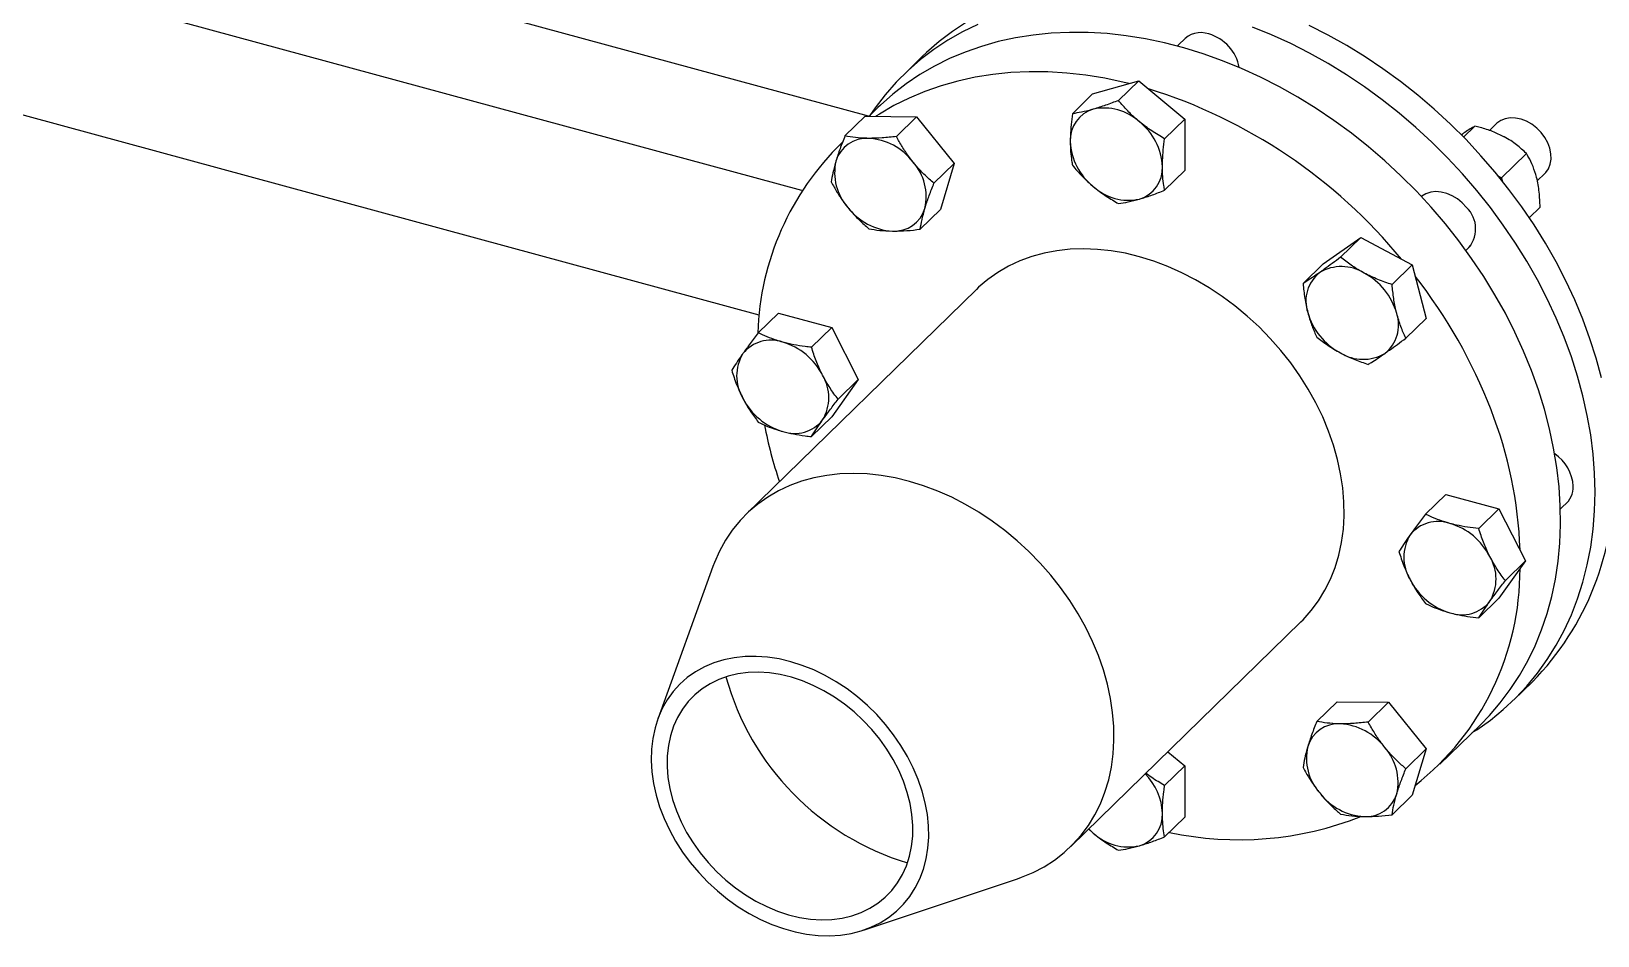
# Model space of a CAD drawing. Header units: inches. Extents: x 0.9 to 37.1, y -8.4 to 11.7.
# Drawn here: x 3.9279 to 4.1333, y 0.214 to 0.3326 of the extents above; entities that cross this region are included whole.
import ezdxf

# ---------------------------------------------------------------- set-up
doc = ezdxf.new("R2010")
doc.units = ezdxf.units.IN
doc.header["$MEASUREMENT"] = 0

msp = doc.modelspace()

# ---------------------------------------------------------------- linework, layer by layer
at = {"color": 7, "linetype": 'Continuous', "lineweight": 25}
for p, q in [((4.03769148023187, 0.3215037935705648), (3.728838136851476, 0.4054435143747324)), ((4.028952038575266, 0.3117467612691864), (3.728987440943056, 0.3932707114417795)), ((4.023355621378794, 0.2954100954485115), (3.723549480135762, 0.3768909805698357)), ((4.079394214950254, 0.3318863420322131), (4.078184857045457, 0.3307059716425513)), ((4.04472642253837, 0.3293268902165357), (4.042295717387693, 0.3269544474727636)), ((4.067080340349603, 0.3244222960561126), (4.073123864181066, 0.3261615152164121)), ((4.073123864181066, 0.3261615152164121), (4.070472409956579, 0.323573614609227)), ((4.073123864181066, 0.3261615152164121), (4.079167388012529, 0.3211372954954322)), ((4.038916469036044, 0.3226361375719939), (4.037755523944466, 0.3215030195721973)), ((4.067080340349603, 0.3244222960561126), (4.064428886125118, 0.3218343954489274)), ((4.037246162808826, 0.3215091754409243), (4.03459470858434, 0.3189212748337392)), ((4.037246162808826, 0.3215091754409243), (4.043986837764887, 0.3214277112159216)), ((4.043986837764887, 0.3214277112159216), (4.041335383540401, 0.3188398106087366)), ((4.043986837764887, 0.3214277112159216), (4.048921354310031, 0.3153041418557578)), ((4.079167388012529, 0.3211372954954322), (4.076515933788042, 0.318549394888247)), ((4.079167388012529, 0.3211372954954322), (4.079167388012529, 0.3143738566141531)), ((4.115742363396872, 0.3187484030640888), (4.11722750778639, 0.3201979495174649)), ((4.120007939230379, 0.3204932255405775), (4.119121267074708, 0.3196278063344516)), ((4.034283050965628, 0.3181137794912717), (4.033616766231141, 0.3174634651645095)), ((4.120698884314791, 0.3134245362163646), (4.123968182742452, 0.3166154717067384)), ((4.048921354310031, 0.3153041418557578), (4.046269900085545, 0.3127162412485728)), ((4.048921354310031, 0.3153041418557578), (4.047115195899114, 0.3092620367205965)), ((4.079167388012529, 0.3143738566141531), (4.076515933788042, 0.3117859560069677)), ((4.120320237495585, 0.3136257762756686), (4.120698884314791, 0.3134245362163646)), ((4.120698884314791, 0.3134245362163646), (4.120800231521798, 0.3130304134597753)), ((4.125390193292155, 0.3130100482657691), (4.126374276613913, 0.3139705437562736)), ((4.110337399777343, 0.3110544825703231), (4.110222994023751, 0.3109428190475458)), ((4.047115195899114, 0.3092620367205965), (4.044463741674628, 0.3066741361134114)), ((4.12434622464178, 0.3081977307657429), (4.125774341153369, 0.3095916162619891)), ((4.097326374052099, 0.3021486946839751), (4.102260890597243, 0.3055900723179978)), ((4.102260890597243, 0.3055900723179978), (4.099609436372758, 0.3030021717108128)), ((4.102260890597243, 0.3055900723179978), (4.109001565553306, 0.3020075945072713)), ((4.116044899032322, 0.3038887545749319), (4.116703737160885, 0.3045318007860258)), ((4.097326374052099, 0.3021486946839751), (4.094674919827614, 0.2995607940767899)), ((4.109001565553306, 0.3020075945072713), (4.106350111328819, 0.2994196939000859)), ((4.109001565553306, 0.3020075945072713), (4.110807723964223, 0.294983739062522)), ((4.05184210778468, 0.2987905459957205), (4.021653515389692, 0.2693255543441301)), ((4.02587436242462, 0.2956848646336533), (4.023222908200134, 0.2930969640264682)), ((4.02587436242462, 0.2956848646336533), (4.032852822646518, 0.2937882686756564)), ((4.110807723964223, 0.294983739062522), (4.108156269739737, 0.2923958384553369)), ((4.032852822646518, 0.2937882686756564), (4.030201368422032, 0.291200368068471)), ((4.032852822646518, 0.2937882686756564), (4.036342052757467, 0.286982660808527)), ((4.036342052757467, 0.286982660808527), (4.032852822646518, 0.2820736488993938)), ((4.036342052757467, 0.286982660808527), (4.033690598532981, 0.2843947602013416)), ((4.032852822646518, 0.2820736488993938), (4.030201368422032, 0.279485748292209)), ((4.113394905715614, 0.2718986563055582), (4.110743451491127, 0.2693107556983728)), ((4.113394905715614, 0.2718986563055582), (4.12037336593751, 0.2700020603475613)), ((4.12037336593751, 0.2700020603475613), (4.117721911713025, 0.2674141597403762)), ((4.12037336593751, 0.2700020603475613), (4.12386259604846, 0.2631964524804316)), ((4.128426246897988, 0.269990291564048), (4.129520823979288, 0.2710586323512074)), ((4.12386259604846, 0.2631964524804316), (4.120373365937511, 0.2582874405712987)), ((4.12386259604846, 0.2631964524804316), (4.121211141823974, 0.2606085518732464)), ((4.017259176903242, 0.2624257148802094), (4.010034362980104, 0.2424056660377172)), ((4.120373365937511, 0.2582874405712987), (4.117721911713025, 0.2556995399641136)), ((4.064217028182465, 0.2257167675576413), (4.094405620577453, 0.2551817592092315)), ((4.122329673066411, 0.2449550193272288), (4.124760378217088, 0.2473274620710011)), ((4.099132532463018, 0.2447102684843556), (4.096481078238531, 0.2421223678771702)), ((4.099132532463018, 0.2447102684843556), (4.105873207419079, 0.2446288042593529)), ((4.105873207419079, 0.2446288042593529), (4.103221753194593, 0.2420409036521675)), ((4.105873207419079, 0.2446288042593529), (4.110807723964223, 0.2385052348991888)), ((4.11263096213099, 0.2365088400404425), (4.117930664935892, 0.2416815124479272)), ((4.110807723964223, 0.2385052348991888), (4.108156269739737, 0.235917334292004)), ((4.110807723964223, 0.2385052348991888), (4.109001565553307, 0.2324631297640277)), ((4.079167388012529, 0.2363134480301184), (4.076515933788042, 0.2337255474229333)), ((4.076956811964576, 0.2381511870851091), (4.079167388012529, 0.2363134480301184)), ((4.079167388012529, 0.2363134480301184), (4.079167388012529, 0.2295500091488392)), ((4.109001565553307, 0.2324631297640277), (4.106350111328821, 0.2298752291568426)), ((4.079167388012529, 0.2295500091488392), (4.076515933788043, 0.2269621085416538)), ((4.066562960899277, 0.2280064698071419), (4.067165810443317, 0.2274569890145527)), ((4.066568166290131, 0.2280115504281945), (4.067165810443317, 0.2274569890145527)), ((4.037023220342387, 0.2147540167940803), (4.057212627501372, 0.221491088149538))]:
    msp.add_line(p, q, dxfattribs=at)
at = {"color": 7, "linetype": 'Continuous', "lineweight": 25, "flags": 128}
for points in [[(4.052016976359186, 0.3335522475893994), (4.050014556659436, 0.3325714583197743), (4.048093724860797, 0.3314729111572313), (4.046259333151099, 0.3302593811272428), (4.044516015363002, 0.3289339337119859), (4.042868175268539, 0.327499917106663), (4.0413199754548, 0.3259609537616756), (4.039875326808882, 0.3243209312319957), (4.03853787863864, 0.3225839923568681), (4.03785972353149, 0.321604721563518)], [(4.050524430011475, 0.3338453539010033), (4.048690038301777, 0.3326318238710152), (4.046946720513679, 0.331306376455758), (4.045298880419216, 0.3298723598504355), (4.04472642253837, 0.3293268902165357)], [(4.132982483448155, 0.2721837706837299), (4.132918485306867, 0.2746685892805896), (4.132726652547865, 0.277181917656997), (4.132407469757345, 0.2797174069273458), (4.131961743218739, 0.282268652225689), (4.131390598875965, 0.2848292088849863), (4.130695479489203, 0.2873926087168902), (4.129878140990352, 0.2899523763509537), (4.128940648047394, 0.2925020455919759), (4.127885368848867, 0.2950351757541728), (4.126714969121611, 0.2975453679309102), (4.125432405396916, 0.300026281158895), (4.124040917542058, 0.3024716484359999), (4.122544020576127, 0.3048752925522543), (4.120945495790767, 0.3072311416940131), (4.119249381198323, 0.3095332447818853), (4.117459961331454, 0.3117757865036753), (4.115581756420047, 0.3139531020043693), (4.113619510972711, 0.3160596911960472), (4.111578181791748, 0.318090232651584), (4.10946292545183, 0.3200395970470368), (4.10727908527405, 0.3219028601187612), (4.105032177828231, 0.3236753151025291), (4.102727878997582, 0.325352484623224), (4.100372009640937, 0.3269301320050786), (4.097970520888752, 0.328404271973885), (4.095529479110034, 0.3297711807241448), (4.09305505058817, 0.3310274053257236), (4.090553485944357, 0.3321697724462526), (4.088031104347991, 0.3331953963672413)], [(4.133821304026643, 0.2872016516287583), (4.133126184639881, 0.2897650514606626), (4.132308846141029, 0.2923248190947261), (4.131371353198071, 0.294874488335748), (4.130316073999545, 0.2974076184979452), (4.129145674272289, 0.2999178106746826), (4.127863110547593, 0.3023987239026671), (4.126471622692736, 0.3048440911797721), (4.124974725726804, 0.3072477352960263), (4.123376200941445, 0.3096035844377851), (4.121680086349, 0.3119056875256573), (4.119890666482132, 0.3141482292474477), (4.118012461570724, 0.3163255447481417), (4.116050216123389, 0.3184321339398192), (4.114008886942425, 0.3204626753953563), (4.111893630602507, 0.3224120397908091), (4.109709790424728, 0.3242753028625334), (4.107462882978908, 0.3260477578463015), (4.10515858414826, 0.3277249273669964), (4.102802714791615, 0.3293025747488506), (4.10040122603943, 0.3307767147176575), (4.097960184260712, 0.3321436234679171), (4.095485755738848, 0.333399848069496)], [(4.124639878028578, 0.2881517948468418), (4.123610961269366, 0.2906763111185184), (4.122466049117111, 0.2931789631255128), (4.121208080544888, 0.2956533265960167), (4.119840284739979, 0.2980930498744887), (4.118366172814599, 0.3004918702262638), (4.116789528792918, 0.302843629913903), (4.115114399897526, 0.3051422920040181), (4.113345086160274, 0.3073819558639899), (4.111486129384151, 0.3095568723088125), (4.109542301484536, 0.311661458359165), (4.107518592239773, 0.3136903115728393), (4.105420196482468, 0.3156382239127351), (4.103252500764434, 0.3175001951158124), (4.101021069529489, 0.319271445528698), (4.098731630829612, 0.3209474283769848), (4.096390061621106, 0.3225238414367385), (4.094002372678551, 0.3239966380782442), (4.091574693165215, 0.3253620376536459), (4.089113254899592, 0.3266165352018163), (4.086624376358408, 0.3277569104455414), (4.084114446457182, 0.3287802360579261), (4.081589908149972, 0.3296838851767995), (4.079057241890406, 0.3304655381478344), (4.076522948996448, 0.3311231884790643), (4.073993534961611, 0.3316551479915208), (4.071475492755445, 0.3320600511527652), (4.068975286156178, 0.3323368585821901), (4.066499333158293, 0.3324848597190933), (4.064053989497625, 0.3325036746466794), (4.06164553233628, 0.3323932550672994), (4.059280144149247, 0.3321538844264299), (4.05696389685408, 0.3317861771850728), (4.054702736224365, 0.3312910772424426), (4.052502466627008, 0.3306698555129914), (4.050368736122509, 0.3299241066639893), (4.048307021966472, 0.3290557450220363), (4.046322616549563, 0.3280669996590131), (4.044420613812032, 0.3269604086700851), (4.042605896167623, 0.3257388126584507), (4.040883121970504, 0.3244053474435517), (4.039256713557331, 0.3229634360114696), (4.038916469036044, 0.3226361375719939)], [(4.071858490569235, 0.3257973630939076), (4.071223246191547, 0.3259505160715795), (4.068693832156709, 0.3264824755840364), (4.066175789950543, 0.3268873787452807), (4.063675583351276, 0.3271641861747053), (4.061199630353391, 0.3273121873116088), (4.058754286692723, 0.327331002239195), (4.056345829531377, 0.327220582659815), (4.053980441344345, 0.3269812120189453), (4.051664194049178, 0.3266135047775881), (4.049403033419463, 0.3261184048349578), (4.047202763822106, 0.325497183105507), (4.045069033317607, 0.3247514342565049), (4.043007319161569, 0.3238830726145518), (4.041022913744662, 0.3228943272515283), (4.03912091100713, 0.3217877362626007), (4.038657503684314, 0.3214921187231052)], [(4.126374276613913, 0.3139705437562736), (4.126504229485348, 0.3141068369591767), (4.126860834414019, 0.3146190226416953), (4.127099491313782, 0.31521518785898), (4.127212529555508, 0.3158761713704213), (4.127196315997102, 0.3165807286221018), (4.12705137175567, 0.3173062145642417), (4.126782355458393, 0.3180293114817284), (4.126397913510413, 0.3187267784446676), (4.125910402192257, 0.319376198290993), (4.125335490518816, 0.3199566981324991), (4.124691656624316, 0.3204496202266429), (4.123999593859873, 0.3208391216517412), (4.123281545692166, 0.3211126835115089), (4.122560590780118, 0.3212615133026848), (4.121859901207806, 0.321280827513323), (4.121201997714614, 0.3211700053688025), (4.120608025860136, 0.3209326087840325), (4.120097076388499, 0.3205762678805782), (4.120007939230379, 0.3204932255405775)], [(4.116122196122343, 0.3095337930979559), (4.115564332747272, 0.3101367956521086), (4.114932273803244, 0.31065616785021), (4.114246334184777, 0.3110752166424723), (4.113528560555605, 0.3113804734559176), (4.112802022750753, 0.3115621270853953), (4.112090072293068, 0.3116143390337895), (4.111415591856053, 0.3115354311661181), (4.110800259795919, 0.3113279396461746), (4.110263853391376, 0.3109985334221332), (4.110210949347643, 0.3109557023316681)], [(4.098019751861683, 0.2802144566485252), (4.097248980272921, 0.2820647947120985), (4.096363241519465, 0.2838909307332187), (4.095366756549836, 0.2856841623421272), (4.094264274068713, 0.2874359439735742), (4.093061047907186, 0.2891379275903289), (4.091762811985859, 0.2907820024653789), (4.090375752990112, 0.2923603338332361), (4.088906480887724, 0.2938654002261651), (4.087361997429364, 0.2952900293173998), (4.085749662782064, 0.2966274321005485), (4.084077160454674, 0.2978712352422991), (4.082352460682437, 0.2990155114542562), (4.080583782445191, 0.3000548077391697), (4.078779554300188, 0.3009841713769489), (4.07694837421618, 0.3017991735266299), (4.075098968600183, 0.3024959303318192), (4.073240150712171, 0.3030711214290394), (4.071380778665882, 0.3035220057707712), (4.069529713215869, 0.3038464346877944), (4.067695775531972, 0.304042862128576), (4.065887705162427, 0.3041103520269077), (4.064114118385934, 0.3040485827626892), (4.062383467151172, 0.303857848694594), (4.060703998799406, 0.3035390587573165), (4.059083716762159, 0.3030937321300843), (4.057530342421213, 0.3025239909970761), (4.056051278312702, 0.3018325504342499), (4.054653572850667, 0.3010227054707677), (4.053343886738146, 0.3000983153866817), (4.052128461225893, 0.2990637853217081), (4.05184210778468, 0.2987905459957205)], [(4.117930664935892, 0.2416815124479272), (4.119116288076762, 0.2429008702917506), (4.120537698107498, 0.2445483011817695), (4.12185100176765, 0.2462922777470412), (4.12305282782556, 0.2481283232247352), (4.124140091210971, 0.2500517245124424), (4.125110000934368, 0.2520575442666435), (4.1259600672514, 0.2541406335767969), (4.126688108054026, 0.2562956451825196), (4.127292254471945, 0.2585170471999267), (4.127770955669966, 0.2607991373218993), (4.128122982828982, 0.2631360574558243), (4.128347432300323, 0.2655218087612343), (4.128443727925415, 0.2679502670487448), (4.12841162251477, 0.270415198500761), (4.128251198482516, 0.2729102756735984), (4.127962867634846, 0.2754290937399381), (4.127547370112906, 0.2779651869299298), (4.127005772492877, 0.2805120451287271), (4.126339465048085, 0.2830631305878613), (4.125550158180181, 0.2856118947075467), (4.124639878028578, 0.2881517948468418)], [(4.094405620577453, 0.2551817592092315), (4.094689803833115, 0.2554655666582525), (4.095753126321818, 0.2566559052685836), (4.096708610071111, 0.2579431267658042), (4.097551701765804, 0.2593210969532835), (4.09827838369003, 0.2607832491755531), (4.098885192873489, 0.2623226156114141), (4.099369237594084, 0.2639318604787754), (4.09972821115829, 0.2656033149929981), (4.099960402893595, 0.2673290139121459), (4.100064706300643, 0.2691007334949902), (4.100040624326198, 0.2709100306908817), (4.099888271731835, 0.2727482833747324), (4.099608374547049, 0.2746067314353689), (4.099202266609391, 0.2764765185214488), (4.098671883208121, 0.278348734246011), (4.098019751861683, 0.2802144566485252)], [(4.067831159466695, 0.2507494649969347), (4.067060387877934, 0.2525998030605083), (4.066174649124477, 0.2544259390816285), (4.065178164154849, 0.2562191706905367), (4.064075681673725, 0.2579709523219837), (4.062872455512197, 0.2596729359387385), (4.061574219590871, 0.2613170108137885), (4.060187160595124, 0.2628953421816457), (4.058717888492735, 0.2644004085745748), (4.057173405034376, 0.2658250376658097), (4.055561070387077, 0.2671624404489581), (4.053888568059686, 0.2684062435907086), (4.052163868287449, 0.269550519802666), (4.050395190050203, 0.2705898160875793), (4.0485909619052, 0.2715191797253585), (4.046759781821192, 0.2723341818750395), (4.044910376205195, 0.2730309386802288), (4.043051558317183, 0.2736061297774489), (4.041192186270893, 0.2740570141191807), (4.039341120820881, 0.2743814430362039), (4.037507183136984, 0.2745778704769855), (4.035699112767439, 0.2746453603753173), (4.033925525990947, 0.2745835911110985), (4.032194874756183, 0.2743928570430035), (4.030515406404418, 0.2740740671057262), (4.028895124367171, 0.2736287404784936), (4.027341750026224, 0.2730589993454856), (4.025862685917714, 0.2723675587826595), (4.024464980455679, 0.2715577138191773), (4.023155294343159, 0.2706333237350913), (4.021939868830906, 0.2695987936701176), (4.020824495974987, 0.268459053631138), (4.019814491035002, 0.2672195349984728), (4.018914667144442, 0.2658861446428802), (4.018129312373921, 0.2644652367766275), (4.017462169296573, 0.2629635826727754), (4.017259176903242, 0.2624257148802094)], [(4.116873919431338, 0.2406500964394506), (4.117459961331455, 0.2410291326715913), (4.119249381198323, 0.2422990224390115), (4.120945495790767, 0.2436791903211097), (4.122544020576127, 0.2451661498940332), (4.124040917542059, 0.2467561449688513), (4.125432405396916, 0.2484451590800118), (4.126714969121611, 0.2502289256312845), (4.127885368848867, 0.2521029386735509), (4.128940648047394, 0.2540624642872247), (4.129878140990352, 0.2561025525405424), (4.130695479489203, 0.2582180499935215), (4.131390598875965, 0.2604036127159952), (4.131961743218739, 0.2626537197868469), (4.132407469757345, 0.2649626872403326), (4.132726652547865, 0.2673246824242746), (4.132918485306867, 0.2697337387338458), (4.132982483448155, 0.2721837706837299)], [(4.044196118810946, 0.2345182711341879), (4.043554239897232, 0.2360329224793034), (4.04279890160584, 0.2375216532830101), (4.041935402092173, 0.238974021168372), (4.0409697981849, 0.240379838818198), (4.039908862901642, 0.2417292454317532), (4.038760037941131, 0.2430127758911906), (4.037531381485035, 0.2442214271525531), (4.036231511675605, 0.2453467213956566), (4.0348695461656, 0.2463807654899086), (4.033455038164501, 0.2473163063589476), (4.031997909429613, 0.2481467818557626), (4.030508380672066, 0.248866366791439), (4.028996899865868, 0.2494700137946743), (4.02747406896288, 0.2499534887154605), (4.025950569527732, 0.2503134003246048), (4.024437087814328, 0.2505472241007646), (4.022944239809453, 0.250653319938153), (4.021482496769253, 0.2506309436506997), (4.020062111770892, 0.2504802521919845), (4.01869304779459, 0.250202302554318), (4.017384907840468, 0.2497990443547026), (4.016146867570408, 0.2492733061596678), (4.014987610947372, 0.2486287756449091), (4.013915269323649, 0.247869973728893), (4.01293736440525, 0.2470022228618623), (4.012060755492556, 0.2460316096926708), (4.011291591367245, 0.2449649423753157), (4.010635267163014, 0.2438097028146291), (4.010096386522587, 0.2425739941860907), (4.00967872930647, 0.2412664840978741), (4.009385225079951, 0.2398963437938031), (4.009217932564294, 0.2384731838236673), (4.009178025196297, 0.2370069866321175), (4.009265782897473, 0.235508036538991), (4.009480590110603, 0.2339868476021977), (4.009820940117425, 0.2324540898691556), (4.010284445607182, 0.2309205145340775), (4.010867855421893, 0.2293968785260667), (4.011567077360885, 0.2278938690569883), (4.012377206884649, 0.2264220286583569), (4.013292561516651, 0.2249916812330535), (4.014306720701828, 0.2236128596405628), (4.015412570842172, 0.2222952353236744), (4.016602355193497, 0.2210480504702601), (4.017867728273439, 0.2198800531859648), (4.019199814399012, 0.2187994361325329), (4.020589269943146, 0.2178137790621724), (4.022026348873523, 0.2169299956510382), (4.023500971113986, 0.2161542850047616), (4.025002793249032, 0.215492088176179), (4.026521281075441, 0.2149480500002555), (4.028045783492144, 0.2145259865139034), (4.02956560721004, 0.2142288581892285), (4.031070091757741, 0.2140587491679409), (4.032548684257115, 0.2140168526426023), (4.033991013444146, 0.2141034624872356), (4.035386962415899, 0.2143179711960091), (4.036726739593326, 0.2146588741444557), (4.038000947402155, 0.2151237801433299), (4.039200648190125, 0.2157094282110845), (4.040317426918191, 0.2164117104473114), (4.04134345018598, 0.217225700846713), (4.042271521177466, 0.2181456898514885), (4.043095130141462, 0.219165224399781), (4.043808500052847, 0.2202771531892679), (4.044406627134249, 0.2214736768384115), (4.044885315953945, 0.2227464025935141), (4.045241208853803, 0.2240864031978552), (4.045471809500839, 0.2254842795099852), (4.045575500397199, 0.2269302264319467), (4.045551554225748, 0.228414101684994), (4.045400138951674, 0.2299254969503893), (4.045122316644333, 0.2314538108762823), (4.044720036027593, 0.232988323438575), (4.044196118810946, 0.2345182711341879)], [(4.057212627501372, 0.221491088149538), (4.057760940390183, 0.2216830561108705), (4.059278063607115, 0.2223140229263263), (4.060717305978555, 0.2230651132337374), (4.062071808859173, 0.2239327477457435), (4.063335117425906, 0.2249127917887768), (4.064501211438126, 0.2260005750066623), (4.06556453392683, 0.2271909136169934), (4.066520017676122, 0.2284781351142141), (4.067363109370817, 0.229856105301693), (4.068089791295042, 0.2313182575239627), (4.068696600478502, 0.2328576239598237), (4.069180645199097, 0.234466868827185), (4.069539618763302, 0.2361383233414077), (4.069771810498607, 0.2378640222605557), (4.069876113905654, 0.2396357418433998), (4.069852031931209, 0.241445039039291), (4.069699679336848, 0.2432832917231423), (4.069419782152062, 0.2451417397837785), (4.069013674214403, 0.2470115268698583), (4.068483290813132, 0.2488837425944205), (4.067831159466695, 0.2507494649969347)], [(4.042273734357154, 0.2342689913499179), (4.041660723841857, 0.2357055580599591), (4.040932723341877, 0.2371150073674216), (4.040095594289182, 0.2384859912152248), (4.039156076754683, 0.2398074712475512), (4.038121735181138, 0.2410688076841989), (4.037000897478715, 0.242259844985833), (4.035802587973552, 0.2433709936204197), (4.03453645474919, 0.2443933072724983), (4.033212691965877, 0.2453185548736528), (4.031841957783184, 0.2461392868742353), (4.030435288546773, 0.24684889522276), (4.029004009930227, 0.2474416665700472), (4.027559645747386, 0.2479128282697527), (4.02611382516938, 0.2482585868049093), (4.024678189093375, 0.2484761583310943), (4.023264296416913, 0.2485637910903087), (4.021883530972469, 0.2485207795151028), (4.020547009871526, 0.2483474699093898), (4.019265493996128, 0.2480452576602103), (4.018049301358582, 0.2476165760028972), (4.016908224026897, 0.247064876430094), (4.015851449284806, 0.2463946009023667), (4.014887485661159, 0.2456111460841495), (4.014024094424251, 0.2447208198929741), (4.013268227092656, 0.243730790711829), (4.012625969465685, 0.2426490296735527), (4.012102492624109, 0.2414842464819605), (4.011702011295657, 0.2402458192864295), (4.011427749920508, 0.2389437191745548), (4.01128191668999, 0.2375884298908148), (4.011265685767526, 0.2361908634276247), (4.011379187834962, 0.2347622721683907), (4.011621509040388, 0.233314158289934), (4.01199069835594, 0.2318581811537264), (4.01248378328633, 0.2304060634315684), (4.013096793801628, 0.2289694967215272), (4.013824794301609, 0.2275600474140647), (4.014661923354302, 0.2261890635662615), (4.015601440888802, 0.2248675835339348), (4.016635782462347, 0.2236062470972877), (4.017756620164771, 0.2224152097956533), (4.018954929669933, 0.2213040611610665), (4.020221062894295, 0.220281747508988), (4.021544825677609, 0.2193564999078337), (4.022915559860301, 0.218535767907251), (4.024322229096712, 0.2178261595587265), (4.025753507713259, 0.2172333882114391), (4.027197871896099, 0.2167622265117338), (4.028643692474104, 0.2164164679765773), (4.03007932855011, 0.2161988964503923), (4.031493221226572, 0.2161112636911779), (4.032873986671016, 0.2161542752663835), (4.034210507771959, 0.2163275848720965), (4.035492023647357, 0.2166297971212759), (4.036708216284904, 0.2170584787785894), (4.037849293616588, 0.2176101783513926), (4.038906068358678, 0.2182804538791199), (4.039870031982326, 0.219063908697337), (4.040733423219234, 0.2199542348885122), (4.041489290550829, 0.2209442640696575), (4.0421315481778, 0.2220260251079339), (4.042655025019377, 0.223190808299526), (4.043055506347828, 0.224429235495057), (4.043329767722977, 0.2257313356069318), (4.043475600953496, 0.2270866248906718), (4.043491831875959, 0.2284841913538618), (4.043378329808522, 0.2299127826130958), (4.043136008603097, 0.2313608964915528), (4.042766819287545, 0.2328168736277602), (4.042273734357154, 0.2342689913499179)]]:
    msp.add_lwpolyline(points, dxfattribs=at)
at = {"color": 7, "linetype": 'Continuous', "lineweight": 25}
for centre, radius, start, end in [((4.081268497952015, 0.3293007372291399), 0.003171434574960748, 70.77669341595589, 139.2802334726546), ((4.080732886674897, 0.3268370091832504), 0.005682356628484191, 10.66884704396206, 73.85793489297507), ((4.053540867401937, 0.2583079044009717), 0.06997939531681306, 39.4336174431137, 72.66719031271074), ((4.068598812316871, 0.3157589562058722), 0.00681930333751242, 47.46047307307583, 102.130500609577), ((4.068356709265924, 0.3183799578136544), 0.004217659933542825, 106.4011126591146, 182.7899396212135), ((4.06826319990124, 0.314526072894713), 0.007976187726965005, 2.61271775395087, 51.67564365619742), ((4.037432562675634, 0.314403686556309), 0.004206142608723601, 86.6246343858582, 163.1599187346082), ((4.037214172313581, 0.3106824793252394), 0.007933752699033205, 37.3887890058571, 86.63245310397542), ((4.059312676163691, 0.2920011942275273), 0.03616112093093411, 134.0609176700244, 178.2567634320955), ((4.072111944816859, 0.3185382581066013), 0.007976187726970176, 182.6127177539699, 231.6756436561808), ((4.040110579055761, 0.3141035360548424), 0.006873655545998038, 167.2356603167684, 221.6062555563481), ((4.038378196008139, 0.3109358544377248), 0.006873655545999663, 347.2356603167713, 41.6062555563369), ((4.072018435452172, 0.3146843731876574), 0.004217659933542593, 286.4011126591116, 2.789939621209919), ((4.071776332401224, 0.3173053747954397), 0.006819303337512603, 227.4604730730772, 282.1305006095767), ((4.041274602750322, 0.3143569111673284), 0.007933752699034072, 217.3887890058582, 266.6324531039726), ((4.041056212388269, 0.3106357039362575), 0.004206142608723156, 266.6246343858586, 343.1599187346146), ((4.113465602433862, 0.3067490954847241), 0.003848640126436699, 314.7344600310503, 46.34866122634636), ((4.099779442898642, 0.2972798752551123), 0.004733271605856795, 128.1231388286702, 198.5910353872529), ((4.099717906943209, 0.296149896413018), 0.005633830207708764, 58.10122836911741, 120.5139462005692), ((4.098653163345436, 0.293302573424193), 0.00863470650629175, 15.63540583102975, 62.08996630734612), ((4.054583060461098, 0.2578470206810465), 0.0694629861952653, 21.21112943551917, 37.92075984886821), ((4.10360835102685, 0.2980980386533498), 0.008634706506291202, 195.6354058310282, 242.0899663073475), ((4.102482071473647, 0.2941207368224303), 0.004733271605854156, 308.1231388286481, 18.59103538727007), ((4.024869762482551, 0.2874363512537575), 0.004699891735859817, 70.64630427553038, 141.4634590774361), ((4.023982210612294, 0.283606120704624), 0.00861864294883413, 27.00485865070621, 73.5189740523879), ((4.026064506263731, 0.2874357929005444), 0.005683674415826368, 148.9841664542836, 211.0158335457186), ((4.102543607429077, 0.2952507156645217), 0.005633830207705528, 238.101228369102, 300.513946200592), ((4.026790095163371, 0.2845908989635489), 0.005683674415826149, 328.9841664542833, 31.01583354571848), ((4.02887239081481, 0.288420571159472), 0.008618642948837097, 207.0048586507164, 253.5189740523806), ((4.027984838944551, 0.2845903406103352), 0.004699891735859262, 250.646304275526, 321.463459077441), ((4.067841362752522, 0.262771376569764), 0.0553216113202531, 1.916387765530027, 21.42466818692219), ((4.081115468454696, 0.2920153980712511), 0.05813439546730326, 190.9266816196544, 198.5122423844856), ((4.124623529157931, 0.2726446096147727), 0.005512048492008439, 3.279664666351123, 56.31861765624724), ((4.098160628386183, 0.2734324316517124), 0.03726950667605639, 315.5378643067556, 1.727892839036215), ((4.127214340970044, 0.2728516176951755), 0.002914223292201823, 307.5753609848439, 2.13042751932851), ((4.112390305773544, 0.263650142925663), 0.004699891735859262, 70.64630427552262, 141.4634590774402), ((4.111502753903286, 0.2598199123765271), 0.00861864294883602, 27.00485865071337, 73.51897405238392), ((4.113585049554724, 0.2636495845724492), 0.00568367441582672, 148.9841664542855, 211.0158335457158), ((4.114310638454364, 0.260804690635454), 0.005683674415826919, 328.9841664542889, 31.01583354571187), ((4.087158657147659, 0.2620183121615021), 0.03597368911743732, 308.148629952047, 0.2393969521598899), ((4.116392934105802, 0.2646343628313757), 0.008618642948836104, 207.0048586507115, 253.5189740523842), ((4.115505382235543, 0.26080413228224), 0.004699891735859316, 250.6463042755309, 321.4634590774467), ((4.053019163182752, 0.2573633480900222), 0.03530786844595832, 195.4457495657348, 253.1643176723748), ((4.099318932329826, 0.23760477959974), 0.004206142608723887, 86.62463438586902, 163.1599187346058), ((4.099100541967774, 0.2338835723686706), 0.007933752699033424, 37.38878900585389, 86.6324531039763), ((4.101996948709953, 0.2373046290982729), 0.006873655545998054, 167.2356603167627, 221.6062555563409), ((4.100264565662334, 0.2341369474811562), 0.00687365554599857, 347.2356603167654, 41.60625555633967), ((4.068577710894967, 0.2298111465273147), 0.007657621296215522, 1.905850015983641, 45.17132160352966), ((4.103160972404515, 0.2375580042107603), 0.007933752699035006, 217.3887890058591, 266.6324531039697), ((4.10294258204246, 0.2338367969796902), 0.004206142608724858, 266.6246343858767, 343.1599187345966), ((4.072018435452172, 0.2298605257223437), 0.0042176599335429, 286.4011126591181, 2.78993962120827), ((4.086256888152173, 0.2700195854289841), 0.04341924731410483, 257.8758762354558, 291.6211731722559), ((4.071776332401225, 0.2324815273301262), 0.006819303337512909, 227.460473073078, 282.1305006095769)]:
    msp.add_arc(centre, radius, start, end, dxfattribs=at)
for points, knots in [([(4.07047240995658, 0.3235736146092267), (4.069902050993933, 0.3233546828836918), (4.068750875708255, 0.3229128053851481), (4.06769735561612, 0.3225892447457342), (4.067165810443316, 0.3224259948017855)], [0, 0, 0, 0, 0.4954579634770557, 1, 1, 1, 1]), ([(4.073209334274779, 0.3207834945214453), (4.073138032992921, 0.320843385047185), (4.072598188473677, 0.3212968351287699), (4.071637710199375, 0.3222077593606204), (4.070863208966408, 0.3231155567979256), (4.070472409956579, 0.323573614609227)], [0, 0, 0, 0, 0.07010571820318945, 0.5307925293048706, 1, 1, 1, 1]), ([(4.064428886125118, 0.3218343954489274), (4.0643682114619, 0.3213541043873628), (4.064246288664727, 0.3203889827603429), (4.064157100389148, 0.3191651692982781), (4.064147640762648, 0.3184472798788304), (4.064144048527585, 0.318174665780996)], [0, 0, 0, 0, 0.3805934879738661, 0.7647841813874847, 1, 1, 1, 1]), ([(4.067165810443316, 0.3224259948017855), (4.067094509161459, 0.3224057097318473), (4.066554664642214, 0.3222521250620723), (4.065594186367913, 0.3220185339750291), (4.064819685134945, 0.3218961487645358), (4.064428886125118, 0.3218343954489274)], [0, 0, 0, 0, 0.07010571820326274, 0.5307925293049064, 1, 1, 1, 1]), ([(4.076515933788042, 0.318549394888247), (4.075945574825395, 0.3188796692667303), (4.074794399539718, 0.319546273505292), (4.073740879447582, 0.3203685974989853), (4.073209334274779, 0.3207834945214453)], [0, 0, 0, 0, 0.495457963477018, 1, 1, 1, 1]), ([(4.03459470858434, 0.3189212748337392), (4.034368433008083, 0.3183529393087805), (4.033911733160798, 0.3172058479976029), (4.033576121813828, 0.3161532778996643), (4.033406791781348, 0.3156222120388666)], [0, 0, 0, 0, 0.4954579634770047, 1, 1, 1, 1]), ([(4.037680208464838, 0.3186025324939459), (4.037600642968922, 0.3186038302870337), (4.036998227475501, 0.3186136562882946), (4.035919776649706, 0.318688162910407), (4.03503908786865, 0.318843097634875), (4.03459470858434, 0.3189212748337392)], [0, 0, 0, 0, 0.0701057182032762, 0.5307925293049395, 1, 1, 1, 1]), ([(4.041335383540401, 0.3188398106087366), (4.040708414374014, 0.3187687223761708), (4.039442980749762, 0.3186252425296324), (4.038271346962116, 0.3186101482118036), (4.037680208464838, 0.3186025324939459)], [0, 0, 0, 0, 0.4954579634770253, 1, 1, 1, 1]), ([(4.04351780421544, 0.3155000157013631), (4.04332505744382, 0.3157471689383978), (4.042820714128693, 0.3163938728072228), (4.042080069179928, 0.3175097645635953), (4.04158453669623, 0.3183948105282253), (4.041335383540401, 0.3188398106087366)], [0, 0, 0, 0, 0.2352153999993394, 0.6154671935981707, 1, 1, 1, 1]), ([(4.07623109619051, 0.3148896652203156), (4.076234687067933, 0.3151622779884561), (4.076244082997153, 0.3158755995454072), (4.076332841003684, 0.3170990417916728), (4.076454675530046, 0.3180641430827906), (4.076515933788042, 0.318549394888247)], [0, 0, 0, 0, 0.2352153999993363, 0.6154671935981791, 1, 1, 1, 1]), ([(4.11722750778639, 0.3201979495174649), (4.117081574459206, 0.3201137270350293), (4.116736309996217, 0.319914464599703), (4.116150964727539, 0.3195509352832977), (4.115631726932564, 0.3191958571702037), (4.115406213363693, 0.3190416408683734)], [0, 0, 0, 0, 0.2928591226966543, 0.6928770122701067, 1, 1, 1, 1]), ([(4.12102321866579, 0.3188218880922618), (4.120535572560724, 0.3190566864148761), (4.119542658512051, 0.3195347678569452), (4.118235056654323, 0.3199422630765983), (4.117455019466778, 0.320140213705669), (4.11722750778639, 0.3201979495174649)], [0, 0, 0, 0, 0.4060446745435894, 0.8267623950146288, 1, 1, 1, 1]), ([(4.123968182742452, 0.3166154717067384), (4.123556000610487, 0.3170029166232592), (4.122716622502422, 0.3177919192407621), (4.12163652490093, 0.3184947232649253), (4.12103939432206, 0.3188132592776702), (4.12102321866579, 0.3188218880922618)], [0, 0, 0, 0, 0.4841952181634809, 0.9860273763411467, 1, 1, 1, 1]), ([(4.064144048527585, 0.318174665780996), (4.064153594976608, 0.3177382762336152), (4.064172830608497, 0.3168589724555287), (4.064293011371992, 0.3158493188263189), (4.06439346580799, 0.3152738628280669), (4.064428886125118, 0.3150709565676482)], [0, 0, 0, 0, 0.3894480145147163, 0.7847188654868438, 1, 1, 1, 1]), ([(4.125296635349279, 0.3135187214645238), (4.125154135913762, 0.3139942282776615), (4.124863987607475, 0.3149624250705815), (4.124374025614107, 0.3159401499198539), (4.124059824941299, 0.3164629792575615), (4.123968182742452, 0.3166154717067384)], [0, 0, 0, 0, 0.4060446745436596, 0.8267623950146828, 1, 1, 1, 1]), ([(4.033406791781348, 0.3156222120388666), (4.033385721351379, 0.3155509194190381), (4.033226190472818, 0.3150111404827475), (4.032982763053959, 0.3140494110920802), (4.032853682058427, 0.3132716257893301), (4.032788550173422, 0.3128791696985779)], [0, 0, 0, 0, 0.07010571820324354, 0.5307925293049218, 1, 1, 1, 1]), ([(4.046269900085545, 0.3127162412485728), (4.046061218720611, 0.3128966813486551), (4.045474698919929, 0.3134038262562487), (4.044532085489737, 0.3143062457631667), (4.04385737126872, 0.3151003583770291), (4.04351780421544, 0.3155000157013631)], [0, 0, 0, 0, 0.2152816572951785, 0.6050705810156127, 1, 1, 1, 1]), ([(4.064428886125118, 0.3150709565676479), (4.064840022001494, 0.3145852755757568), (4.065669831807139, 0.3136050087767674), (4.066664140108179, 0.3127248922597433), (4.067165810443316, 0.3122808364798665)], [0, 0, 0, 0, 0.4954579634770156, 1, 1, 1, 1]), ([(4.076515933788043, 0.3117859560069677), (4.076480513593707, 0.3119888632608728), (4.076380961602908, 0.3125591543463055), (4.07626037862397, 0.3135681683344398), (4.076240899535888, 0.3144472467168625), (4.07623109619051, 0.3148896652203156)], [0, 0, 0, 0, 0.2152816572951844, 0.6050705810156057, 1, 1, 1, 1]), ([(4.032788550173422, 0.3128791696985779), (4.033035083207547, 0.3124387149290555), (4.033530479399666, 0.311553642401566), (4.034270658519333, 0.3104373748182446), (4.034778225431129, 0.3097865293574985), (4.034970970848462, 0.3095393747912042)], [0, 0, 0, 0, 0.3805934879738527, 0.7647841813874864, 1, 1, 1, 1]), ([(4.045081983282554, 0.3094171784537004), (4.04510373421285, 0.309489135262709), (4.045268417374258, 0.3100339429850077), (4.045636269514786, 0.3111171147184419), (4.04605740360562, 0.3121799527955077), (4.046269900085545, 0.3127162412485728)], [0, 0, 0, 0, 0.07010571820324249, 0.5307925293049102, 1, 1, 1, 1]), ([(4.067165810443316, 0.3122808364798665), (4.0672377922255, 0.312221610143307), (4.067782789027589, 0.3117731888477305), (4.068867692023563, 0.3109837069586462), (4.069934246351832, 0.3103609622956573), (4.07047240995658, 0.3100467368466682)], [0, 0, 0, 0, 0.0701057182031903, 0.5307925293048702, 1, 1, 1, 1]), ([(4.125774341153369, 0.3095916162619891), (4.12574566433771, 0.3102465213452743), (4.12568726614573, 0.3115801866042442), (4.125460382709029, 0.3128780301052948), (4.125300954106948, 0.3135018235388078), (4.125296635349279, 0.3135187214645238)], [0, 0, 0, 0, 0.484195218163568, 0.9860273763411865, 1, 1, 1, 1]), ([(4.07047240995658, 0.3100467368466682), (4.070883545832958, 0.310110261958795), (4.071713355638602, 0.3102384768969114), (4.07270766393964, 0.3105042450129949), (4.073209334274779, 0.3106383361995264)], [0, 0, 0, 0, 0.4954579634770558, 1, 1, 1, 1]), ([(4.073209334274779, 0.3106383361995264), (4.073281316056962, 0.3106592854586446), (4.073826312859051, 0.3108178989144279), (4.074911215855026, 0.3111729323442374), (4.075977770183295, 0.3115803703290472), (4.076515933788042, 0.3117859560069677)], [0, 0, 0, 0, 0.07010571820326228, 0.5307925293049074, 1, 1, 1, 1]), ([(4.034970970848462, 0.3095393747912042), (4.035305699422202, 0.3091451523190604), (4.035980161267794, 0.3083508131529578), (4.036922552739007, 0.3074477773792139), (4.037514385868235, 0.3069360395276628), (4.037723066718566, 0.3067556003384141)], [0, 0, 0, 0, 0.389448014514701, 0.7847188654868437, 1, 1, 1, 1]), ([(4.044463741674628, 0.3066741361134114), (4.044530794164615, 0.3070870650249615), (4.044666128531865, 0.3079204937757121), (4.04494252808774, 0.30891527135032), (4.045081983282554, 0.3094171784537004)], [0, 0, 0, 0, 0.4954579634770041, 1, 1, 1, 1]), ([(4.037723066718566, 0.3067556003384141), (4.038190812798684, 0.3066712819575714), (4.039134880942902, 0.306501099243682), (4.040247302939452, 0.3064584010381808), (4.040808566599065, 0.3064368579986211)], [0, 0, 0, 0, 0.4954579634770234, 1, 1, 1, 1]), ([(4.040808566599065, 0.3064368579986211), (4.040888812595307, 0.3064362243947135), (4.041496380371574, 0.3064314271794608), (4.042699255919039, 0.3064783629001148), (4.043871997795398, 0.3066084809499631), (4.044463741674628, 0.3066741361134114)], [0, 0, 0, 0, 0.07010571820327578, 0.5307925293049378, 1, 1, 1, 1]), ([(4.099609436372758, 0.3030021717108128), (4.099241554012198, 0.3027287018802362), (4.098502312225731, 0.3021791775002345), (4.097583756554911, 0.3015137184905804), (4.097057270390113, 0.3011439064989753), (4.096857340502654, 0.3010034726665097)], [0, 0, 0, 0, 0.3805934879738328, 0.76478418138748, 0.9999999999999999, 0.9999999999999999, 0.9999999999999999, 0.9999999999999999]), ([(4.102694936253256, 0.3009329225781577), (4.10261537075734, 0.300975722313473), (4.102012955263919, 0.3012997726241161), (4.100934504438124, 0.3019667239701108), (4.100053815657068, 0.3026549204729477), (4.099609436372758, 0.3030021717108128)], [0, 0, 0, 0, 0.070105718203232, 0.5307925293048945, 1, 1, 1, 1]), ([(4.096857340502654, 0.3010034726665094), (4.09654170482696, 0.300786005261742), (4.095905714245144, 0.3003478189858095), (4.09520368430092, 0.2998917017170926), (4.094812760043689, 0.2996470562652374), (4.094674919827614, 0.2995607940767899)], [0, 0, 0, 0, 0.3894480145147328, 0.7847188654868752, 1, 1, 1, 1]), ([(4.10635011132882, 0.2994196939000859), (4.105723142162432, 0.299632895666333), (4.104457708538181, 0.3000632081892179), (4.103286074750535, 0.3006412674044654), (4.102694936253256, 0.3009329225781577)], [0, 0, 0, 0, 0.4954579634769804, 1, 1, 1, 1]), ([(4.094674919827614, 0.2995607940767899), (4.094741972317601, 0.2989127382686869), (4.094877306684852, 0.2976047447437563), (4.095153706240725, 0.2963858431962324), (4.09529316143554, 0.2957708561271235)], [0, 0, 0, 0, 0.4954579634770042, 1, 1, 1, 1]), ([(4.106968352936746, 0.2956297559504197), (4.106947282506777, 0.2957133506875977), (4.106787751628216, 0.2963462728388933), (4.106544324209358, 0.2975955772584321), (4.106415243213824, 0.2988079520062896), (4.106350111328819, 0.2994196939000859)], [0, 0, 0, 0, 0.07010571820324583, 0.5307925293049183, 1, 1, 1, 1]), ([(4.09529316143554, 0.2957708561271235), (4.095314912365836, 0.2956879255791252), (4.095479595527243, 0.2950600322138381), (4.095847447667771, 0.2939321701370657), (4.096268581758607, 0.2930048481635245), (4.096481078238531, 0.2925369386320406)], [0, 0, 0, 0, 0.07010571820324596, 0.530792529304917, 1, 1, 1, 1]), ([(4.108156269739737, 0.2923958384553369), (4.107929994163481, 0.2928884876500317), (4.107473294316195, 0.2938828186145342), (4.107137682969226, 0.2950439276387281), (4.106968352936746, 0.2956297559504197)], [0, 0, 0, 0, 0.4954579634770053, 1, 1, 1, 1]), ([(4.023222908200134, 0.2930969640264682), (4.02285996350224, 0.2926206381621393), (4.022127419624355, 0.2916592531417314), (4.021506656591781, 0.2907986555208676), (4.021193455547127, 0.29036444784461)], [0, 0, 0, 0, 0.4954579634770042, 1, 1, 1, 1]), ([(4.026427300713551, 0.2918706558201779), (4.026153228224892, 0.2919496235799208), (4.025436087147233, 0.2921562514855505), (4.024351892245712, 0.2925616654879949), (4.023600637973486, 0.2929178665481604), (4.023222908200134, 0.2930969640264682)], [0, 0, 0, 0, 0.235215399999334, 0.6154671935981663, 1, 1, 1, 1]), ([(4.030201368422032, 0.291200368068471), (4.029920919930404, 0.2912323903138268), (4.029132691458427, 0.2913223920299318), (4.027849581866644, 0.2915206491692848), (4.026903460367022, 0.2917534785340702), (4.026427300713551, 0.2918706558201779)], [0, 0, 0, 0, 0.2152816572951944, 0.6050705810156242, 1, 1, 1, 1]), ([(4.096481078238531, 0.2925369386320406), (4.096948824318648, 0.2921683302523853), (4.097892892462866, 0.2914243551690732), (4.099005314459417, 0.2907885034304946), (4.099566578119029, 0.2904676894993855)], [0, 0, 0, 0, 0.4954579634769814, 1, 1, 1, 1]), ([(4.105404173869633, 0.2903971394110338), (4.105604102396098, 0.2905375719160626), (4.106127237569666, 0.290905029147861), (4.107045398531494, 0.2915700930016452), (4.107784600067916, 0.2921195647167573), (4.108156269739737, 0.2923958384553369)], [0, 0, 0, 0, 0.2352153999993389, 0.6154671935982023, 1, 1, 1, 1]), ([(4.021193455547127, 0.29036444784461), (4.021152433539494, 0.2903065872119626), (4.020841842966466, 0.2898685060919463), (4.020313604613807, 0.2890985197742462), (4.019928164199522, 0.2884933231501675), (4.019733678089186, 0.2881879521173351)], [0, 0, 0, 0, 0.07010571820325413, 0.5307925293049168, 0.9999999999999999, 0.9999999999999999, 0.9999999999999999, 0.9999999999999999]), ([(4.031661145879974, 0.2875195539076146), (4.03162012387234, 0.2876005614802084), (4.031309533299313, 0.2882138953915069), (4.030781294946653, 0.2894262677561719), (4.030395854532369, 0.2906053998191565), (4.030201368422032, 0.291200368068471)], [0, 0, 0, 0, 0.07010571820325304, 0.5307925293049272, 1, 1, 1, 1]), ([(4.099566578119029, 0.2904676894993855), (4.099646824115273, 0.2904255539532501), (4.100254391891538, 0.2901065324286162), (4.101457267439006, 0.2895610234253867), (4.102630009315362, 0.2891578796968662), (4.103221753194592, 0.288954460821314)], [0, 0, 0, 0, 0.07010571820323232, 0.5307925293048957, 1, 1, 1, 1]), ([(4.103221753194592, 0.288954460821314), (4.103359594170856, 0.2890407235741352), (4.103747009989942, 0.2892831736491913), (4.104448457462255, 0.2897387726307721), (4.10508421350711, 0.2901767275063522), (4.105404173869633, 0.2903971394110338)], [0, 0, 0, 0, 0.215281657295153, 0.6050705810156004, 1, 1, 1, 1]), ([(4.019733678089185, 0.2881879521173354), (4.01993739970081, 0.2875576184922694), (4.020348578098661, 0.2862853942643204), (4.02091012934014, 0.2851034689576993), (4.021193455547127, 0.2845071379564787)], [0, 0, 0, 0, 0.4954579634770138, 0.9999999999999999, 0.9999999999999999, 0.9999999999999999, 0.9999999999999999]), ([(4.033690598532981, 0.2843947602013416), (4.033327653835086, 0.2848696872129991), (4.032595109957201, 0.2858282488805206), (4.031974346924628, 0.2869523816638111), (4.031661145879974, 0.2875195539076146)], [0, 0, 0, 0, 0.4954579634770147, 1, 1, 1, 1]), ([(4.021193455547127, 0.2845071379564787), (4.021235158055088, 0.2844267945730649), (4.021550900910961, 0.2838184894477752), (4.022203563985292, 0.2827275594258759), (4.022881057494878, 0.2818334801372079), (4.023222908200134, 0.2813823442502056)], [0, 0, 0, 0, 0.07010571820325301, 0.5307925293049259, 1, 1, 1, 1]), ([(4.031661145879974, 0.2816622440194834), (4.031702848387934, 0.281720768841311), (4.032018591243807, 0.2821638787473358), (4.032671254318137, 0.283055307407802), (4.033348747827725, 0.2839455568061969), (4.033690598532981, 0.2843947602013416)], [0, 0, 0, 0, 0.07010571820325269, 0.5307925293049147, 1, 1, 1, 1]), ([(4.030201368422032, 0.2794857482922087), (4.030405090033657, 0.2798066675431291), (4.030816268431508, 0.2804543900031097), (4.031377819672986, 0.2812571951006431), (4.031661145879974, 0.2816622440194834)], [0, 0, 0, 0, 0.495457963477002, 1, 1, 1, 1]), ([(4.023222908200134, 0.2813823442502056), (4.023596690828963, 0.2812050477361528), (4.02434778891876, 0.2808487789778922), (4.025431503261724, 0.2804429586872786), (4.026153229577791, 0.2802350051300458), (4.026427300713551, 0.2801560360439155)], [0, 0, 0, 0, 0.3805934879738623, 0.764784181387484, 1, 1, 1, 1]), ([(4.026427300713551, 0.2801560360439155), (4.026896724133591, 0.280040368964071), (4.027842589563321, 0.279807305406711), (4.029125551860799, 0.2796085864106516), (4.029920920709024, 0.2795177701727308), (4.030201368422032, 0.279485748292209)], [0, 0, 0, 0, 0.3894480145147123, 0.7847188654868341, 1, 1, 1, 1]), ([(4.110743451491128, 0.2693107556983728), (4.110380506793232, 0.2688344298340442), (4.109647962915349, 0.2678730448136359), (4.109027199882775, 0.2670124471927721), (4.108713998838121, 0.2665782395165149)], [0, 0, 0, 0, 0.4954579634769795, 1, 1, 1, 1]), ([(4.113947844004544, 0.2680844474920827), (4.113497513482551, 0.2682187498257398), (4.112590119316598, 0.2684893625159369), (4.111547518546106, 0.2689226817309628), (4.110953058569881, 0.2692095911870983), (4.110743451491127, 0.2693107556983728)], [0, 0, 0, 0, 0.3894480145146952, 0.7847188654867997, 1, 1, 1, 1]), ([(4.117721911713025, 0.2674141597403762), (4.117226779757761, 0.2674730155916925), (4.116231836073618, 0.2675912835744389), (4.114969745179498, 0.2678230028827389), (4.11422909961043, 0.2680124906690465), (4.113947844004544, 0.2680844474920827)], [0, 0, 0, 0, 0.380593487973835, 0.7647841813874737, 1, 1, 1, 1]), ([(4.119181689170967, 0.2637333455795196), (4.119140667163333, 0.2638143531521133), (4.118830076590307, 0.2644276870634112), (4.118301838237646, 0.2656400594280769), (4.117916397823361, 0.2668191914910616), (4.117721911713025, 0.2674141597403762)], [0, 0, 0, 0, 0.07010571820325003, 0.5307925293049247, 1, 1, 1, 1]), ([(4.108713998838121, 0.2665782395165149), (4.108672976830487, 0.2665203788838676), (4.108362386257459, 0.2660822977638508), (4.107834147904801, 0.2653123114461508), (4.107448707490515, 0.2647071148220724), (4.107254221380179, 0.26440174378924)], [0, 0, 0, 0, 0.07010571820325427, 0.5307925293049041, 1, 1, 1, 1]), ([(4.107254221380179, 0.26440174378924), (4.107457942991804, 0.2637714101641744), (4.107869121389655, 0.2624991859362251), (4.108430672631133, 0.2613172606296042), (4.108713998838121, 0.2607209296283836)], [0, 0, 0, 0, 0.495457963477026, 1, 1, 1, 1]), ([(4.121211141823974, 0.2606085518732464), (4.12084819712608, 0.2610834788849039), (4.120115653248195, 0.2620420405524251), (4.11949489021562, 0.2631661733357159), (4.119181689170967, 0.2637333455795196)], [0, 0, 0, 0, 0.495457963477025, 1, 1, 1, 1]), ([(4.108713998838121, 0.2607209296283836), (4.108755701346081, 0.2606405862449697), (4.109071444201954, 0.2600322811196801), (4.109724107276284, 0.258941351097781), (4.110401600785872, 0.2580472718091128), (4.110743451491128, 0.2575961359221102)], [0, 0, 0, 0, 0.07010571820325003, 0.5307925293049258, 1, 1, 1, 1]), ([(4.119181689170967, 0.2578760356913885), (4.119223391678927, 0.2579345605132156), (4.119539134534802, 0.2583776704192401), (4.120191797609129, 0.2592690990797071), (4.120869291118717, 0.260159348478102), (4.121211141823974, 0.2606085518732462)], [0, 0, 0, 0, 0.07010571820325572, 0.5307925293049063, 1, 1, 1, 1]), ([(4.110743451491128, 0.2575961359221104), (4.110953059594085, 0.2574949712857), (4.111542184084464, 0.2572106379797409), (4.112584127718371, 0.2567769954722154), (4.11349129104183, 0.2565061417331779), (4.113947844004544, 0.2563698277158201)], [0, 0, 0, 0, 0.2152816572951599, 0.6050705810156067, 0.9999999999999999, 0.9999999999999999, 0.9999999999999999, 0.9999999999999999]), ([(4.117721911713025, 0.2556995399641136), (4.11792563332465, 0.2560204592150339), (4.118336811722501, 0.2566681816750148), (4.118898362963979, 0.2574709867725477), (4.119181689170967, 0.2578760356913885)], [0, 0, 0, 0, 0.4954579634769817, 1, 1, 1, 1]), ([(4.113947844004544, 0.2563698277158201), (4.114229098248049, 0.2562978695689735), (4.114965031184148, 0.2561095830932731), (4.116226742098732, 0.2558774301615822), (4.117221665423681, 0.2557590575668949), (4.117721911713025, 0.2556995399641136)], [0, 0, 0, 0, 0.2352153999993234, 0.6154671935981836, 1, 1, 1, 1]), ([(4.096481078238532, 0.2421223678771702), (4.096254802662275, 0.2415540323522118), (4.09579810281499, 0.2404069410410338), (4.095462491468021, 0.239354370943095), (4.09529316143554, 0.2388233050822978)], [0, 0, 0, 0, 0.4954579634770165, 1, 1, 1, 1]), ([(4.09956657811903, 0.2418036255373772), (4.099487012623113, 0.2418049233304646), (4.098884597129694, 0.2418147493317256), (4.097806146303898, 0.2418892559538383), (4.096925457522842, 0.2420441906783062), (4.096481078238531, 0.2421223678771702)], [0, 0, 0, 0, 0.07010571820323219, 0.5307925293048946, 1, 1, 1, 1]), ([(4.103221753194593, 0.2420409036521675), (4.102594784028206, 0.2419698154196021), (4.101329350403955, 0.241826335573064), (4.100157716616309, 0.2418112412552347), (4.09956657811903, 0.2418036255373772)], [0, 0, 0, 0, 0.4954579634770236, 1, 1, 1, 1]), ([(4.105404173869633, 0.2387011087447941), (4.105088538193939, 0.2391139664707504), (4.104452547612125, 0.2399458547696901), (4.103750517667899, 0.2410834907624003), (4.103359593410669, 0.2417913218321662), (4.103221753194593, 0.2420409036521675)], [0, 0, 0, 0, 0.3894480145147082, 0.7847188654868258, 1, 1, 1, 1]), ([(4.09529316143554, 0.2388233050822978), (4.095272091005571, 0.2387520124624691), (4.095112560127012, 0.2382122335261779), (4.094869132708151, 0.2372505041355111), (4.094740051712619, 0.2364727188327616), (4.094674919827614, 0.2360802627420088)], [0, 0, 0, 0, 0.07010571820324157, 0.530792529304928, 1, 1, 1, 1]), ([(4.108156269739737, 0.235917334292004), (4.107788387379179, 0.2362393483987898), (4.107049145592711, 0.2368864201507651), (4.10613058992189, 0.2378285867517729), (4.105604103757093, 0.2384609664415936), (4.105404173869633, 0.2387011087447941)], [0, 0, 0, 0, 0.3805934879738965, 0.7647841813874802, 1, 1, 1, 1]), ([(4.076515933788042, 0.2337255474229333), (4.075942685845977, 0.2340512150708237), (4.075092908427699, 0.2345339817634413), (4.074314855065275, 0.2351311187420556), (4.0740616656016, 0.235325435480029)], [0, 0, 0, 0, 0.674585991267214, 1, 1, 1, 1]), ([(4.094674919827614, 0.2360802627420088), (4.094812760803878, 0.2358306802508711), (4.095200176622964, 0.2351292037534242), (4.095901624095278, 0.233991398878334), (4.096537380140131, 0.2331592618902184), (4.096857340502654, 0.2327404678346354)], [0, 0, 0, 0, 0.2152816572952162, 0.6050705810156, 1, 1, 1, 1]), ([(4.106968352936747, 0.2326182714971314), (4.106990103867042, 0.2326902283061403), (4.107154787028449, 0.2332350360284393), (4.107522639168979, 0.2343182077618729), (4.107943773259812, 0.2353810458389389), (4.108156269739737, 0.235917334292004)], [0, 0, 0, 0, 0.07010571820324263, 0.5307925293049279, 1, 1, 1, 1]), ([(4.07623109619051, 0.2300658177550017), (4.076240642639533, 0.2305208425561956), (4.076259878271421, 0.2314376954671188), (4.076380059034918, 0.232681949315295), (4.076480513470915, 0.2334534985317621), (4.076515933788042, 0.2337255474229333)], [0, 0, 0, 0, 0.3894480145147177, 0.7847188654868438, 1, 1, 1, 1]), ([(4.096857340502654, 0.2327404678346354), (4.09705726902912, 0.2325003242104963), (4.097580404202689, 0.2318719617716008), (4.098498565164515, 0.2309293310859821), (4.099237766700937, 0.2302821135868299), (4.099609436372758, 0.2299566933818453)], [0, 0, 0, 0, 0.235215399999325, 0.6154671935981638, 1, 1, 1, 1]), ([(4.106350111328821, 0.2298752291568423), (4.106417163818807, 0.2302881580683924), (4.106552498186058, 0.231121586819143), (4.106828897741932, 0.2321163643937512), (4.106968352936747, 0.2326182714971314)], [0, 0, 0, 0, 0.4954579634770156, 1, 1, 1, 1]), ([(4.076515933788043, 0.2269621085416538), (4.076455259124825, 0.2273239589404825), (4.076333336327652, 0.2280510797919882), (4.076244148052075, 0.2291007922717391), (4.076234688425574, 0.2298002159202617), (4.076231096190511, 0.2300658177550017)], [0, 0, 0, 0, 0.3805934879738661, 0.7647841813874847, 1, 1, 1, 1]), ([(4.099609436372759, 0.229956693381845), (4.100077182452877, 0.2298723750010024), (4.101021250597094, 0.2297021922871129), (4.102133672593645, 0.2296594940816115), (4.102694936253257, 0.229637951042052)], [0, 0, 0, 0, 0.4954579634770254, 1, 1, 1, 1]), ([(4.102694936253257, 0.229637951042052), (4.1027751822495, 0.2296373174381445), (4.103382750025766, 0.229632520222892), (4.104585625573232, 0.2296794559435458), (4.105758367449591, 0.229809573993394), (4.106350111328821, 0.2298752291568426)], [0, 0, 0, 0, 0.0701057182032326, 0.5307925293048961, 0.9999999999999999, 0.9999999999999999, 0.9999999999999999, 0.9999999999999999]), ([(4.067165810443317, 0.2274569890145527), (4.0672377922255, 0.2273977626779931), (4.06778278902759, 0.2269493413824172), (4.068867692023563, 0.2261598594933321), (4.069934246351832, 0.2255371148303432), (4.07047240995658, 0.2252228893813546)], [0, 0, 0, 0, 0.0701057182032683, 0.5307925293049485, 1, 1, 1, 1]), ([(4.073209334274779, 0.2258144887342125), (4.073281316056963, 0.2258354379933308), (4.073826312859052, 0.2259940514491143), (4.074911215855026, 0.2263490848789232), (4.075977770183296, 0.226756522863733), (4.076515933788043, 0.2269621085416538)], [0, 0, 0, 0, 0.07010571820326254, 0.5307925293049063, 1, 1, 1, 1]), ([(4.07047240995658, 0.2252228893813546), (4.070883545832958, 0.2252864144934808), (4.071713355638602, 0.2254146294315976), (4.072707663939641, 0.225680397547681), (4.073209334274779, 0.2258144887342125)], [0, 0, 0, 0, 0.4954579634770563, 1, 1, 1, 1])]:
    msp.add_open_spline(points, degree=3, knots=knots, dxfattribs=at)

doc.saveas('drawing.dxf')
